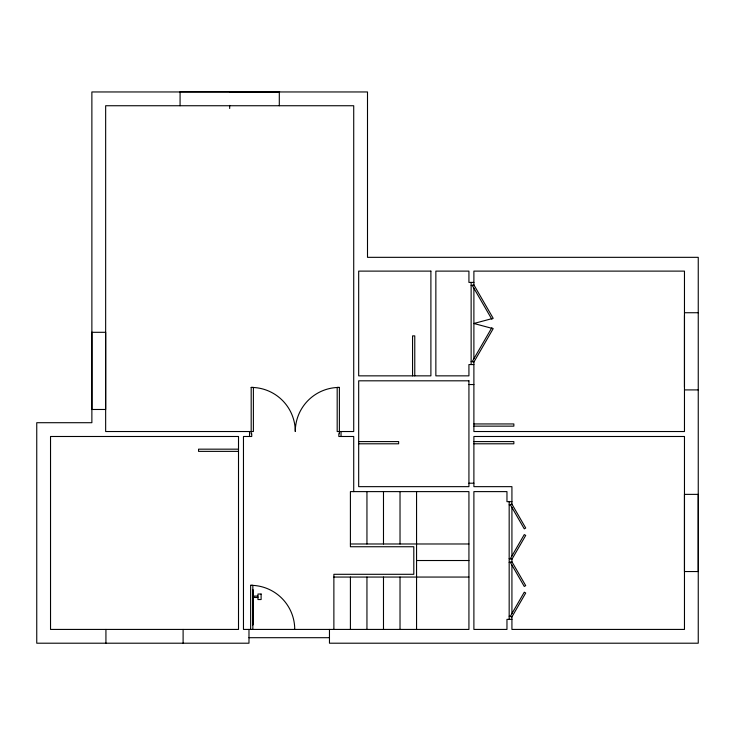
<?xml version="1.0" encoding="UTF-8"?>
<svg xmlns="http://www.w3.org/2000/svg" width="735" height="735" viewBox="0 0 735 735"><rect width="100%" height="100%" fill="white"/><g stroke="black" fill="none" stroke-linecap="round" stroke-linejoin="round"><path stroke-width="1.1" d="M684.469 387.152L684.469 315.49M252.84 589.736L253.391 590.839L253.391 623.914L252.84 625.016M180.24 91.792L279.631 91.792L229.798 91.93M491.531 318.76L473.891 323.483L491.531 328.214M253.208 624.208L253.244 590.554M473.891 282.415L468.93 282.415L468.93 271.114L435.855 271.114L435.855 375.851L468.93 375.851L468.93 364.551L473.891 364.551M471.135 285.557L473.891 284.895L493.185 318.31L491.752 319.137L472.458 285.722L473.891 284.895L473.891 271.114L684.469 271.114L684.469 431.528L473.891 431.528L473.891 362.07L493.185 328.655L491.752 327.828L472.458 361.243L473.891 362.07L471.135 361.409M684.469 312.733L698.25 312.733M468.93 384.534L473.891 384.534M333.874 629.426L333.874 574.301L413.805 574.301L413.805 546.739L350.411 546.739L350.411 491.614L468.93 491.614L468.93 629.426L243.469 629.426L243.469 436.489L251.737 436.489L251.737 433.733L251.186 433.733L251.186 387.428L253.391 387.428L253.391 431.528L105.656 431.528L105.656 105.739L353.719 105.739L353.719 431.528L337.181 431.528L337.181 387.428L339.386 387.428L339.386 433.733L338.835 433.733L338.835 436.489L353.719 436.489L353.719 491.614M684.469 389.908L698.25 389.908M473.891 423.948L513.857 423.948L513.857 426.153L473.891 426.153M358.68 441.588L398.646 441.588L398.646 443.793L358.68 443.793M473.891 441.588L513.857 441.588L513.857 443.793L473.891 443.793M238.508 449.168L198.542 449.168L198.542 451.373L238.508 451.373M468.93 483.207L473.891 483.207M511.928 501.674L506.966 501.674L506.966 491.614L473.891 491.614L473.891 629.426L506.966 629.426L506.966 619.366L511.928 619.366M509.171 504.816L511.928 504.155L525.709 528.024L524.275 528.851L510.494 504.982L511.928 504.155L511.928 486.653L473.891 486.653L473.891 436.489L684.469 436.489L684.469 629.426L511.928 629.426L511.928 616.885L525.709 593.016L524.275 592.189L510.494 616.059L511.928 616.885L509.171 616.224M350.411 543.983L468.93 543.983M509.171 558.618L511.928 559.28L525.709 535.411L524.275 534.584L510.494 558.453L511.928 559.28L511.928 561.76L525.709 585.63L524.275 586.457L510.494 562.587L511.928 561.76L509.171 562.422M416.561 560.52L468.93 560.52M333.874 577.058L468.93 577.058M250.635 629.426L250.635 585.326L252.84 585.326L252.84 629.426M252.84 590.839L253.391 590.839M257.948 596.094L254.034 596.094L254.034 597.472L257.948 597.472M252.84 623.914L253.391 623.914M248.981 637.695L329.464 637.695M511.928 507.462L511.928 555.972M511.928 565.068L511.928 613.578M509.171 501.674L509.171 619.366M473.891 288.203L473.891 358.763M471.135 282.415L471.135 364.551M416.561 491.614L416.561 629.426M414.77 375.851L414.77 335.886L412.565 335.886L412.565 375.851M400.024 491.614L400.024 543.983M400.024 577.058L400.024 629.426M383.486 491.614L383.486 543.983M383.486 577.058L383.486 629.426M366.949 491.614L366.949 543.983M366.949 577.058L366.949 629.426M350.411 577.058L350.411 629.426M341.04 431.528L341.04 436.489M329.464 629.426L329.464 643.208L698.25 643.208L698.25 257.333L367.5 257.333L367.5 91.958L91.875 91.958L91.875 422.708L36.75 422.708L36.75 643.208L248.981 643.208L248.981 629.426M279.3 91.958L279.3 105.739M253.051 590.159L253.051 624.594M249.532 431.528L249.532 436.489M229.688 105.399L229.688 108.495M183.107 629.426L183.107 643.208M180.075 91.958L180.075 105.739M105.932 629.426L105.932 643.208M250.635 585.326A44.1 44.1 0 0 1 294.735 629.426M251.186 387.428A44.1 44.1 0 0 1 295.286 431.528A44.1 44.1 0 0 1 339.386 387.428M91.875 332.303L91.875 409.478L105.656 409.478L105.656 332.303L91.875 332.303M684.469 494.37L684.469 571.545L698.25 571.545L698.25 494.37L684.469 494.37M430.894 271.114L358.68 271.114L358.68 375.851L430.894 375.851L430.894 271.114M468.93 380.813L358.68 380.813L358.68 486.653L468.93 486.653L468.93 380.813M238.508 436.489L50.531 436.489L50.531 629.426L238.508 629.426L238.508 436.489M261.109 594.027L257.948 594.027L257.948 599.539L261.109 599.539L261.109 594.027"/></g></svg>
